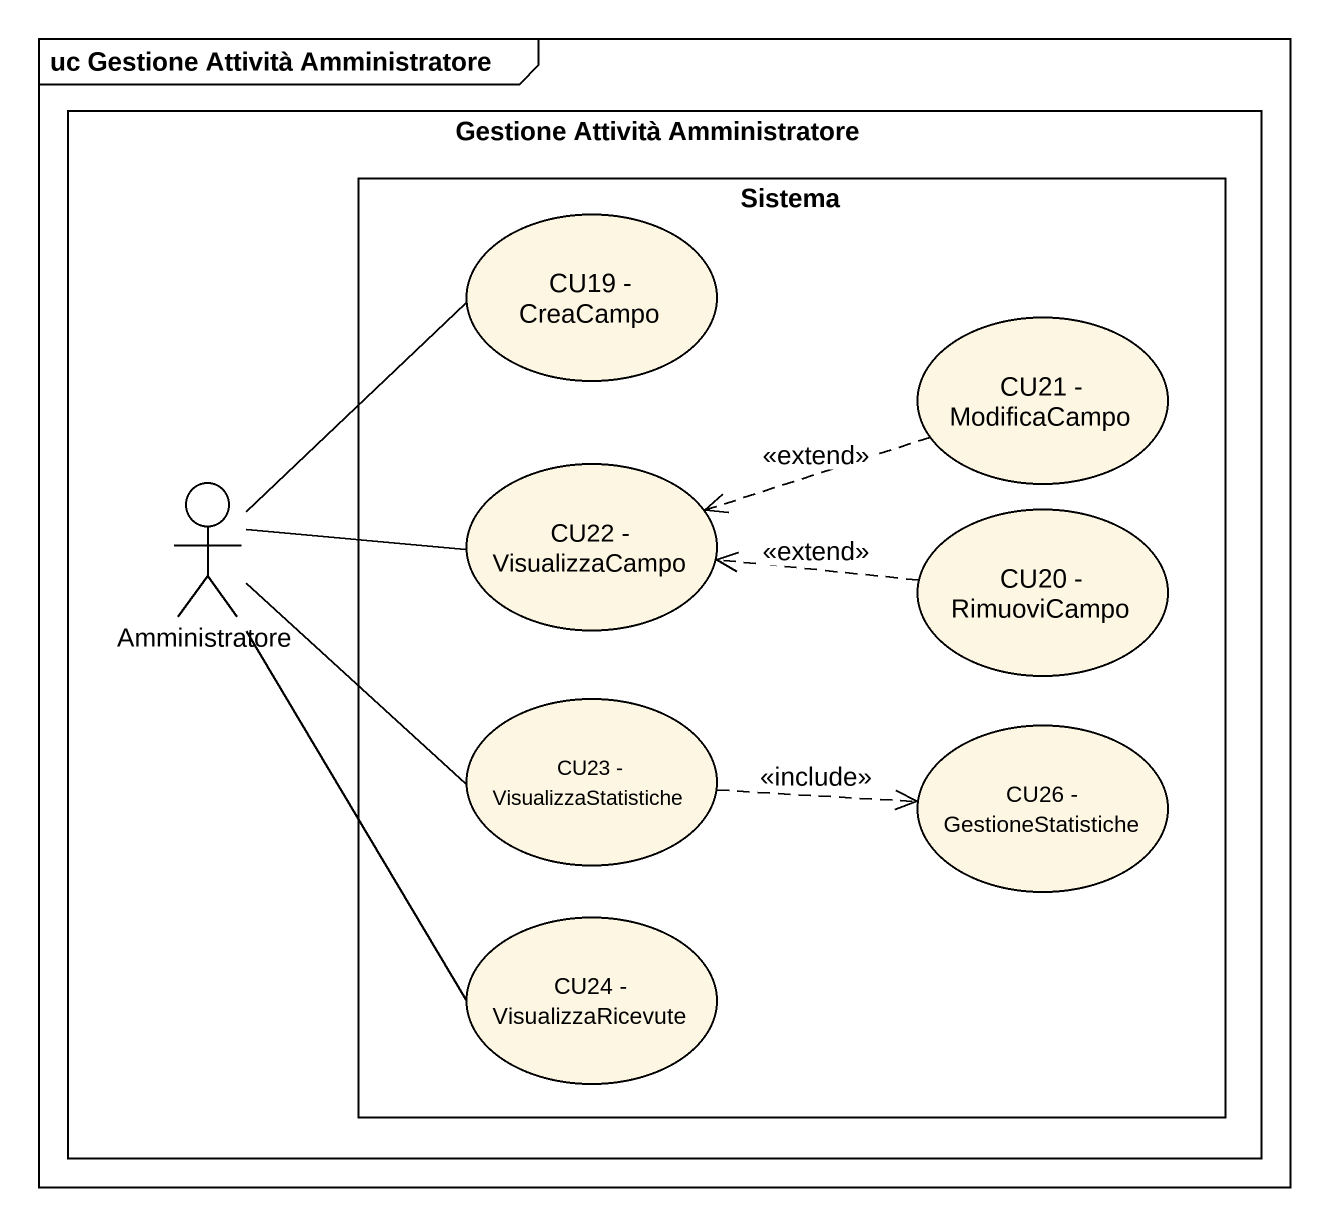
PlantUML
@startuml
mainframe uc Gestione Attività Amministratore
rectangle "Gestione Attività Amministratore" as Gestione_Attività {
  rectangle Sistema {
    usecase "CU19 - CreaCampo" as CU19_CreaCampo
    usecase "CU21 - ModificaCampo" as CU21_ModificaCampo
    usecase "CU22 - VisualizzaCampo" as CU22_VisualizzaCampo
    usecase "CU20 - RimuoviCampo" as CU20_RimuoviCampo
    usecase "CU23 - VisualizzaStatistiche" as CU23_VisualizzaStatistiche
    usecase "CU26 - GestioneStatistiche" as CU26_GestioneStatistiche
    usecase "CU24 - VisualizzaRicevute" as CU24_VisualizzaRicevute
  }
  actor Amministratore
}
CU21_ModificaCampo .left.> CU22_VisualizzaCampo : <<extend>>
Amministratore -up- CU19_CreaCampo
Amministratore -right- CU22_VisualizzaCampo
Amministratore -right- CU23_VisualizzaStatistiche
Amministratore -- CU24_VisualizzaRicevute
CU20_RimuoviCampo .left.> CU22_VisualizzaCampo : <<extend>>
CU23_VisualizzaStatistiche .right.> CU26_GestioneStatistiche : <<include>>
@enduml
